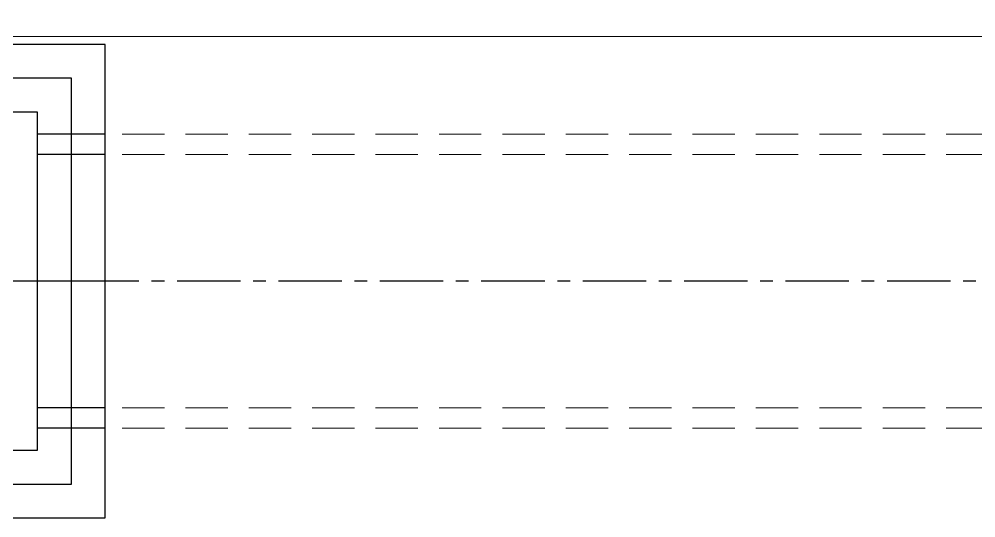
# Model space of a CAD drawing. Header units: millimetres. Extents: x -157642 to 241542, y -22875 to 31024.
# Drawn here: x -84160 to -78500, y 12275 to 15225 of the extents above; entities that cross this region are included whole.
import ezdxf

# ---------------------------------------------------------------- set-up
doc = ezdxf.new("R2010")
doc.units = ezdxf.units.MM
doc.header["$LTSCALE"] = 100
doc.header["$MEASUREMENT"] = 0
for name, pattern in [('CENTERX2', [4, 2.5, -0.5, 0.5, -0.5]), ('DASHED2', [0.375, 0.25, -0.125]), ('DASHEDX2', [1.5, 1, -0.5])]:
    doc.linetypes.add(name, pattern=pattern)
doc.layers.add('3.Curb', color=6, linetype='Continuous', lineweight=15)
doc.layers.add('pipe', color=23, linetype='DASHED2', lineweight=0)
doc.layers.add('4', color=4, linetype='DASHEDX2', transparency=0.1)
doc.layers.add('8', color=8, linetype='Continuous')
doc.layers.add('L1-DRAINAGE-TRANS_PIPE', color=230, linetype='CENTERX2')

# ---------------------------------------------------------------- blocks, each defined once
blk = doc.blocks.new('d1500')
at = {"layer": '4', "ltscale": 3}
for points in [[(-0.8, -2.6), (1.4, -2.6), (1.4, 0.2), (-0.8, 0.2)], [(-0.6, -2.4), (1.2, -2.4), (1.2, 0), (-0.6, 0)]]:
    blk.add_lwpolyline(points, close=True, dxfattribs=at)
at = {"layer": '8', "ltscale": 1.5}
for p, q in [((1.4, -0.33), (1, -0.33)), ((1.4, -0.45), (1, -0.45)), ((1.4, -1.95), (1, -1.95)), ((1.4, -2.07), (1, -2.07))]:
    blk.add_line(p, q, dxfattribs=at)
at = {"layer": '8', "ltscale": 3}
blk.add_line((1.4, -1.2), (-0.8, -1.2), dxfattribs=at)
at = {"layer": '8', "ltscale": 1.5}
blk.add_lwpolyline([(-0.4, -2.2), (1, -2.2), (1, -0.2), (-0.4, -0.2)], close=True, dxfattribs=at)

msp = doc.modelspace()

# ---------------------------------------------------------------- linework, layer by layer
at = {"layer": '3.Curb'}
msp.add_lwpolyline([(-157641.5, 18873.1), (-137154.4, 18872.5), (-87154.8, 15121.8), (-51903.2, 15121.8, 0.414207), (-43403.2, 23621.6), (-43403.1, 30335)], format="xyb", dxfattribs=at)
at = {"layer": 'L1-DRAINAGE-TRANS_PIPE', "ltscale": 1.5}
msp.add_lwpolyline([(-54050.6, 13675.1), (-84050.6, 13675.1)], dxfattribs=at)
at = {"layer": 'pipe', "ltscale": 10}
for points in [[(-54050.6, 14545.1), (-84050.6, 14545.1)], [(-54050.6, 14425.1), (-84050.6, 14425.1)], [(-54050.6, 12925.1), (-84050.6, 12925.1)], [(-54050.6, 12805.1), (-84050.6, 12805.1)]]:
    msp.add_lwpolyline(points, dxfattribs=at)

# ---------------------------------------------------------------- block references
at = {"xscale": 1000, "yscale": 1000, "zscale": 1000, "rotation": 1.903093795135693e-07}
msp.add_blockref('d1500', (-85050.6, 14875.1), dxfattribs=at)

doc.saveas('drawing.dxf')
